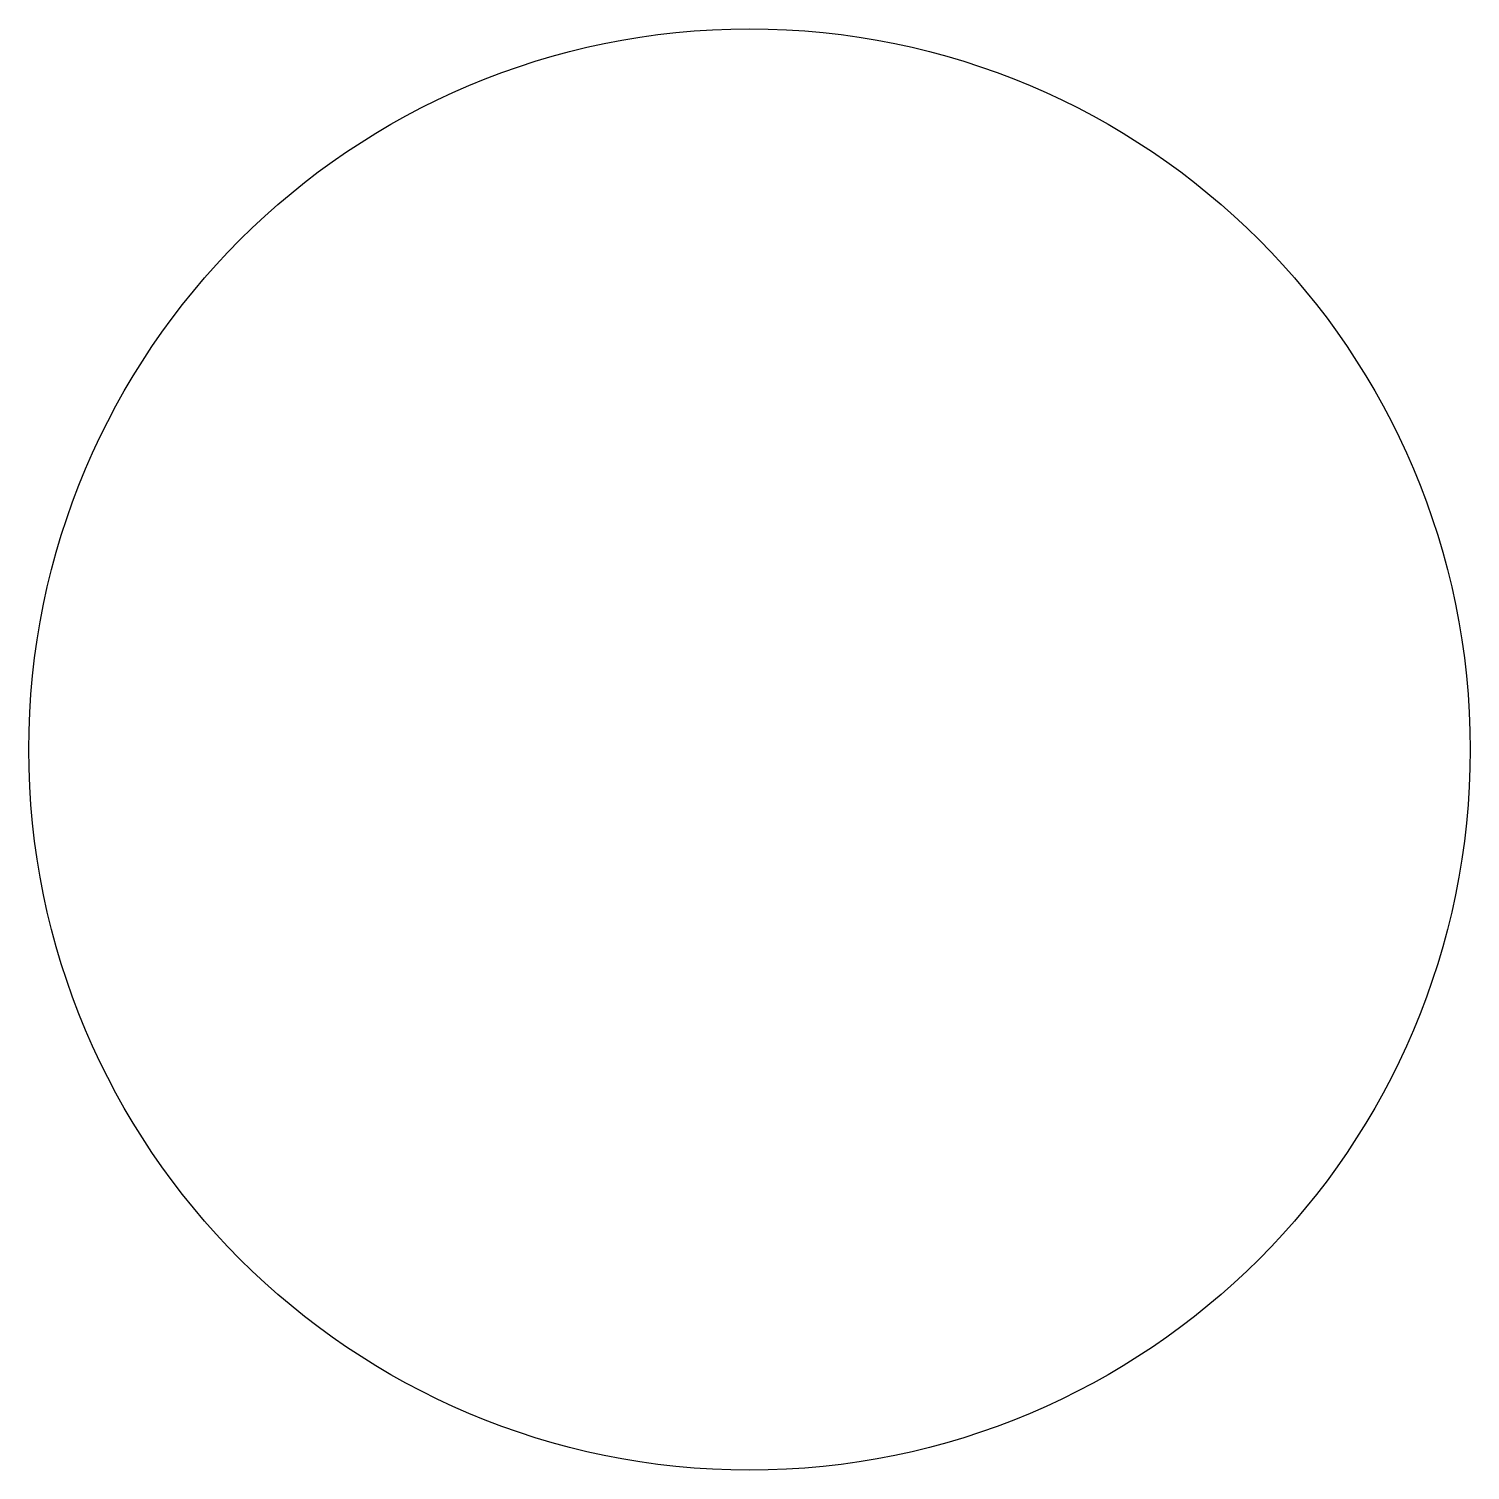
# Model space of a CAD drawing. Header units: millimetres. Extents: x 414 to 5262, y -857 to 3991.
import ezdxf

# ---------------------------------------------------------------- set-up
doc = ezdxf.new("R2010")
doc.units = ezdxf.units.MM

msp = doc.modelspace()

# ---------------------------------------------------------------- linework, layer by layer
msp.add_circle((2838.3, 1567), 2424)

doc.saveas('drawing.dxf')
